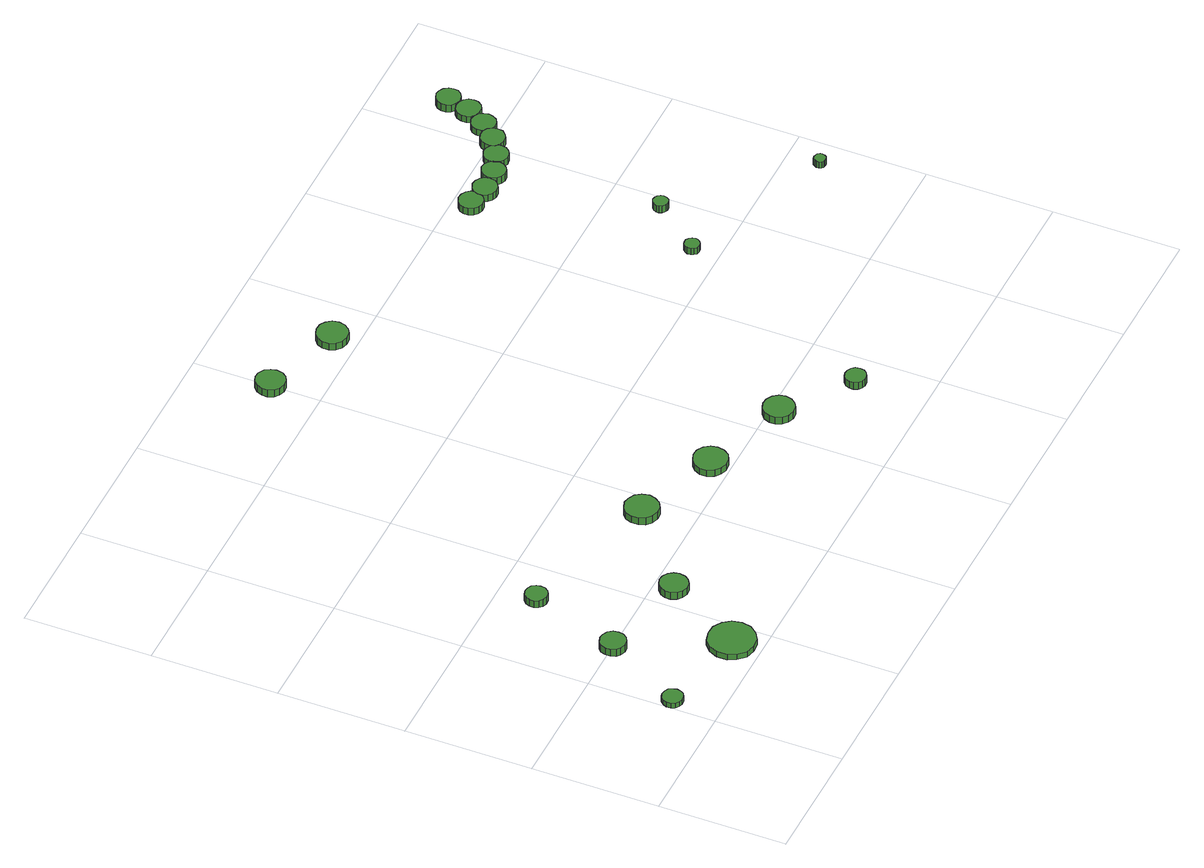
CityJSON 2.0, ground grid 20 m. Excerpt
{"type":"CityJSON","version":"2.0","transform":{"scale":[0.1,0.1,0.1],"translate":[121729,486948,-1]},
"CityObjects":{
"tree1":{"type":"SolitaryVegetationObject","attributes":{"function":"something"},"geometry":[{"type":"MultiSurface","lod":"1","boundaries":[[[0,1,2,3,4,5,6,7,8,9,10,11,12,13,14]],[[15,16,17,18,19,20,21,22,23,24,25,26,27,28,29]],[[0,29,28,1]],[[1,28,27,2]],[[2,27,26,3]],[[3,26,25,4]],[[4,25,24,5]],[[5,24,23,6]],[[6,23,22,7]],[[7,22,21,8]],[[8,21,20,9]],[[9,20,19,10]],[[10,19,18,11]],[[11,18,17,12]],[[12,17,16,13]],[[13,16,15,14]],[[14,15,29,0]]]}]},
"tree2":{"type":"SolitaryVegetationObject","attributes":{"function":"something"},"geometry":[{"type":"MultiSurface","lod":"1","boundaries":[[[30,31,32,33,34,35,36,37,38,39,40,41,42,43,44]],[[45,46,47,48,49,50,51,52,53,54,55,56,57,58,59]],[[30,59,58,31]],[[31,58,57,32]],[[32,57,56,33]],[[33,56,55,34]],[[34,55,54,35]],[[35,54,53,36]],[[36,53,52,37]],[[37,52,51,38]],[[38,51,50,39]],[[39,50,49,40]],[[40,49,48,41]],[[41,48,47,42]],[[42,47,46,43]],[[43,46,45,44]],[[44,45,59,30]]]}]},
"tree3":{"type":"SolitaryVegetationObject","attributes":{"function":"something"},"geometry":[{"type":"MultiSurface","lod":"1","boundaries":[[[60,61,62,63,64,65,66,67,68,69,70,71,72,73,74]],[[75,76,77,78,79,80,81,82,83,84,85,86,87,88,89]],[[60,89,88,61]],[[61,88,87,62]],[[62,87,86,63]],[[63,86,85,64]],[[64,85,84,65]],[[65,84,83,66]],[[66,83,82,67]],[[67,82,81,68]],[[68,81,80,69]],[[69,80,79,70]],[[70,79,78,71]],[[71,78,77,72]],[[72,77,76,73]],[[73,76,75,74]],[[74,75,89,60]]]}]},
"tree4":{"type":"SolitaryVegetationObject","attributes":{"function":"something"},"geometry":[{"type":"MultiSurface","lod":"1","boundaries":[[[90,91,92,93,94,95,96,97,98,99,100,101,102,103,104]],[[105,106,107,108,109,110,111,112,113,114,115,116,117,118,119]],[[90,119,118,91]],[[91,118,117,92]],[[92,117,116,93]],[[93,116,115,94]],[[94,115,114,95]],[[95,114,113,96]],[[96,113,112,97]],[[97,112,111,98]],[[98,111,110,99]],[[99,110,109,100]],[[100,109,108,101]],[[101,108,107,102]],[[102,107,106,103]],[[103,106,105,104]],[[104,105,119,90]]]}]},
"tree5":{"type":"SolitaryVegetationObject","attributes":{"function":"something"},"geometry":[{"type":"MultiSurface","lod":"1","boundaries":[[[120,121,122,123,124,125,126,127,128,129,130,131,132,133,134]],[[135,136,137,138,139,140,141,142,143,144,145,146,147,148,149]],[[120,149,148,121]],[[121,148,147,122]],[[122,147,146,123]],[[123,146,145,124]],[[124,145,144,125]],[[125,144,143,126]],[[126,143,142,127]],[[127,142,141,128]],[[128,141,140,129]],[[129,140,139,130]],[[130,139,138,131]],[[131,138,137,132]],[[132,137,136,133]],[[133,136,135,134]],[[134,135,149,120]]]}]},
"tree6":{"type":"SolitaryVegetationObject","attributes":{"function":"something"},"geometry":[{"type":"MultiSurface","lod":"1","boundaries":[[[150,151,152,153,154,155,156,157,158,159,160,161,162,163,164]],[[165,166,167,168,169,170,171,172,173,174,175,176,177,178,179]],[[150,179,178,151]],[[151,178,177,152]],[[152,177,176,153]],[[153,176,175,154]],[[154,175,174,155]],[[155,174,173,156]],[[156,173,172,157]],[[157,172,171,158]],[[158,171,170,159]],[[159,170,169,160]],[[160,169,168,161]],[[161,168,167,162]],[[162,167,166,163]],[[163,166,165,164]],[[164,165,179,150]]]}]},
"tree7":{"type":"SolitaryVegetationObject","attributes":{"function":"something"},"geometry":[{"type":"MultiSurface","lod":"1","boundaries":[[[180,181,182,183,184,185,186,187,188,189,190,191,192,193,194]],[[195,196,197,198,199,200,201,202,203,204,205,206,207,208,209]],[[180,209,208,181]],[[181,208,207,182]],[[182,207,206,183]],[[183,206,205,184]],[[184,205,204,185]],[[185,204,203,186]],[[186,203,202,187]],[[187,202,201,188]],[[188,201,200,189]],[[189,200,199,190]],[[190,199,198,191]],[[191,198,197,192]],[[192,197,196,193]],[[193,196,195,194]],[[194,195,209,180]]]}]},
"tree8":{"type":"SolitaryVegetationObject","attributes":{"function":"something"},"geometry":[{"type":"MultiSurface","lod":"1","boundaries":[[[210,211,212,213,214,215,216,217,218,219,220,221,222,223,224]],[[225,226,227,228,229,230,231,232,233,234,235,236,237,238,239]],[[210,239,238,211]],[[211,238,237,212]],[[212,237,236,213]],[[213,236,235,214]],[[214,235,234,215]],[[215,234,233,216]],[[216,233,232,217]],[[217,232,231,218]],[[218,231,230,219]],[[219,230,229,220]],[[220,229,228,221]],[[221,228,227,222]],[[222,227,226,223]],[[223,226,225,224]],[[224,225,239,210]]]}]},
"tree9":{"type":"SolitaryVegetationObject","attributes":{"function":"something"},"geometry":[{"type":"MultiSurface","lod":"1","boundaries":[[[240,241,242,243,244,245,246,247,248,249,250,251,252,253,254]],[[255,256,257,258,259,260,261,262,263,264,265,266,267,268,269]],[[240,269,268,241]],[[241,268,267,242]],[[242,267,266,243]],[[243,266,265,244]],[[244,265,264,245]],[[245,264,263,246]],[[246,263,262,247]],[[247,262,261,248]],[[248,261,260,249]],[[249,260,259,250]],[[250,259,258,251]],[[251,258,257,252]],[[252,257,256,253]],[[253,256,255,254]],[[254,255,269,240]]]}]},
"tree10":{"type":"SolitaryVegetationObject","attributes":{"function":"something"},"geometry":[{"type":"MultiSurface","lod":"1","boundaries":[[[270,271,272,273,274,275,276,277,278,279,280,281,282,283,284]],[[285,286,287,288,289,290,291,292,293,294,295,296,297,298,299]],[[270,299,298,271]],[[271,298,297,272]],[[272,297,296,273]],[[273,296,295,274]],[[274,295,294,275]],[[275,294,293,276]],[[276,293,292,277]],[[277,292,291,278]],[[278,291,290,279]],[[279,290,289,280]],[[280,289,288,281]],[[281,288,287,282]],[[282,287,286,283]],[[283,286,285,284]],[[284,285,299,270]]]}]},
"tree11":{"type":"SolitaryVegetationObject","attributes":{"function":"something"},"geometry":[{"type":"MultiSurface","lod":"1","boundaries":[[[300,301,302,303,304,305,306,307,308,309,310,311,312,313,314]],[[315,316,317,318,319,320,321,322,323,324,325,326,327,328,329]],[[300,329,328,301]],[[301,328,327,302]],[[302,327,326,303]],[[303,326,325,304]],[[304,325,324,305]],[[305,324,323,306]],[[306,323,322,307]],[[307,322,321,308]],[[308,321,320,309]],[[309,320,319,310]],[[310,319,318,311]],[[311,318,317,312]],[[312,317,316,313]],[[313,316,315,314]],[[314,315,329,300]]]}]},
"tree12":{"type":"SolitaryVegetationObject","attributes":{"function":"something"},"geometry":[{"type":"MultiSurface","lod":"1","boundaries":[[[330,331,332,333,334,335,336,337,338,339,340,341,342,343,344]],[[345,346,347,348,349,350,351,352,353,354,355,356,357,358,359]],[[330,359,358,331]],[[331,358,357,332]],[[332,357,356,333]],[[333,356,355,334]],[[334,355,354,335]],[[335,354,353,336]],[[336,353,352,337]],[[337,352,351,338]],[[338,351,350,339]],[[339,350,349,340]],[[340,349,348,341]],[[341,348,347,342]],[[342,347,346,343]],[[343,346,345,344]],[[344,345,359,330]]]}]},
"tree13":{"type":"SolitaryVegetationObject","attributes":{"function":"something"},"geometry":[{"type":"MultiSurface","lod":"1","boundaries":[[[360,361,362,363,364,365,366,367,368,369,370,371,372,373,374]],[[375,376,377,378,379,380,381,382,383,384,385,386,387,388,389]],[[360,389,388,361]],[[361,388,387,362]],[[362,387,386,363]],[[363,386,385,364]],[[364,385,384,365]],[[365,384,383,366]],[[366,383,382,367]],[[367,382,381,368]],[[368,381,380,369]],[[369,380,379,370]],[[370,379,378,371]],[[371,378,377,372]],[[372,377,376,373]],[[373,376,375,374]],[[374,375,389,360]]]}]},
"tree14":{"type":"SolitaryVegetationObject","attributes":{"function":"something"},"geometry":[{"type":"MultiSurface","lod":"1","boundaries":[[[390,391,392,393,394,395,396,397,398,399,400,401,402,403,404]],[[405,406,407,408,409,410,411,412,413,414,415,416,417,418,419]],[[390,419,418,391]],[[391,418,417,392]],[[392,417,416,393]],[[393,416,415,394]],[[394,415,414,395]],[[395,414,413,396]],[[396,413,412,397]],[[397,412,411,398]],[[398,411,410,399]],[[399,410,409,400]],[[400,409,408,401]],[[401,408,407,402]],[[402,407,406,403]],[[403,406,405,404]],[[404,405,419,390]]]}]},
"tree15":{"type":"SolitaryVegetationObject","attributes":{"function":"something"},"geometry":[{"type":"MultiSurface","lod":"1","boundaries":[[[420,421,422,423,424,425,426,427,428,429,430,431,432,433,434]],[[435,436,437,438,439,440,441,442,443,444,445,446,447,448,449]],[[420,449,448,421]],[[421,448,447,422]],[[422,447,446,423]],[[423,446,445,424]],[[424,445,444,425]],[[425,444,443,426]],[[426,443,442,427]],[[427,442,441,428]],[[428,441,440,429]],[[429,440,439,430]],[[430,439,438,431]],[[431,438,437,432]],[[432,437,436,433]],[[433,436,435,434]],[[434,435,449,420]]]}]},
"tree16":{"type":"SolitaryVegetationObject","attributes":{"function":"something"},"geometry":[{"type":"MultiSurface","lod":"1","boundaries":[[[450,451,452,453,454,455,456,457,458,459,460,461,462,463,464]],[[465,466,467,468,469,470,471,472,473,474,475,476,477,478,479]],[[450,479,478,451]],[[451,478,477,452]],[[452,477,476,453]],[[453,476,475,454]],[[454,475,474,455]],[[455,474,473,456]],[[456,473,472,457]],[[457,472,471,458]],[[458,471,470,459]],[[459,470,469,460]],[[460,469,468,461]],[[461,468,467,462]],[[462,467,466,463]],[[463,466,465,464]],[[464,465,479,450]]]}]},
"tree17":{"type":"SolitaryVegetationObject","attributes":{"function":"something"},"geometry":[{"type":"MultiSurface","lod":"1","boundaries":[[[480,481,482,483,484,485,486,487,488,489,490,491,492,493,494]],[[495,496,497,498,499,500,501,502,503,504,505,506,507,508,509]],[[480,509,508,481]],[[481,508,507,482]],[[482,507,506,483]],[[483,506,505,484]],[[484,505,504,485]],[[485,504,503,486]],[[486,503,502,487]],[[487,502,501,488]],[[488,501,500,489]],[[489,500,499,490]],[[490,499,498,491]],[[491,498,497,492]],[[492,497,496,493]],[[493,496,495,494]],[[494,495,509,480]]]}]},
"tree18":{"type":"SolitaryVegetationObject","attributes":{"function":"something"},"geometry":[{"type":"MultiSurface","lod":"1","boundaries":[[[510,511,512,513,514,515,516,517,518,519,520,521,522,523,524]],[[525,526,527,528,529,530,531,532,533,534,535,536,537,538,539]],[[510,539,538,511]],[[511,538,537,512]],[[512,537,536,513]],[[513,536,535,514]],[[514,535,534,515]],[[515,534,533,516]],[[516,533,532,517]],[[517,532,531,518]],[[518,531,530,519]],[[519,530,529,520]],[[520,529,528,521]],[[521,528,527,522]],[[522,527,526,523]],[[523,526,525,524]],[[524,525,539,510]]]}]},
"tree19":{"type":"SolitaryVegetationObject","attributes":{"function":"something"},"geometry":[{"type":"MultiSurface","lod":"1","boundaries":[[[540,541,542,543,544,545,546,547,548,549,550,551,552,553,554]],[[555,556,557,558,559,560,561,562,563,564,565,566,567,568,569]],[[540,569,568,541]],[[541,568,567,542]],[[542,567,566,543]],[[543,566,565,544]],[[544,565,564,545]],[[545,564,563,546]],[[546,563,562,547]],[[547,562,561,548]],[[548,561,560,549]],[[549,560,559,550]],[[550,559,558,551]],[[551,558,557,552]],[[552,557,556,553]],[[553,556,555,554]],[[554,555,569,540]]]}]},
"tree20":{"type":"SolitaryVegetationObject","attributes":{"function":"something"},"geometry":[{"type":"MultiSurface","lod":"1","boundaries":[[[570,571,572,573,574,575,576,577,578,579,580,581,582,583,584]],[[585,586,587,588,589,590,591,592,593,594,595,596,597,598,599]],[[570,599,598,571]],[[571,598,597,572]],[[572,597,596,573]],[[573,596,595,574]],[[574,595,594,575]],[[575,594,593,576]],[[576,593,592,577]],[[577,592,591,578]],[[578,591,590,579]],[[579,590,589,580]],[[580,589,588,581]],[[581,588,587,582]],[[582,587,586,583]],[[583,586,585,584]],[[584,585,599,570]]]}]},
"tree21":{"type":"SolitaryVegetationObject","attributes":{"function":"something"},"geometry":[{"type":"MultiSurface","lod":"1","boundaries":[[[600,601,602,603,604,605,606,607,608,609,610,611,612,613,614]],[[615,616,617,618,619,620,621,622,623,624,625,626,627,628,629]],[[600,629,628,601]],[[601,628,627,602]],[[602,627,626,603]],[[603,626,625,604]],[[604,625,624,605]],[[605,624,623,606]],[[606,623,622,607]],[[607,622,621,608]],[[608,621,620,609]],[[609,620,619,610]],[[610,619,618,611]],[[611,618,617,612]],[[612,617,616,613]],[[613,616,615,614]],[[614,615,629,600]]]}]},
"tree22":{"type":"SolitaryVegetationObject","attributes":{"function":"something"},"geometry":[{"type":"MultiSurface","lod":"1","boundaries":[[[630,631,632,633,634,635,636,637,638,639,640,641,642,643,644]],[[645,646,647,648,649,650,651,652,653,654,655,656,657,658,659]],[[630,659,658,631]],[[631,658,657,632]],[[632,657,656,633]],[[633,656,655,634]],[[634,655,654,635]],[[635,654,653,636]],[[636,653,652,637]],[[637,652,651,638]],[[638,651,650,639]],[[639,650,649,640]],[[640,649,648,641]],[[641,648,647,642]],[[642,647,646,643]],[[643,646,645,644]],[[644,645,659,630]]]}]}
},
"vertices":[
[32,74,15],[30,80,15],[27,86,15],[21,89,15],[14,90,15],[8,88,15],[3,83,15],[0,77,15],[0,70,15],[3,64,15],[8,60,15],[14,58,15],[21,59,15],[27,62,15],[30,67,15],[30,67,6],[27,62,6],[21,59,6],[14,58,6],[8,60,6],[3,64,6],[0,70,6],[0,77,6],[3,83,6],[8,88,6],[14,90,6],[21,89,6],[27,86,6],[30,80,6],[32,74,6],
[106,199,19],[105,207,19],[100,214,19],[92,218,19],[84,219,19],[76,216,19],[70,211,19],[67,203,19],[67,195,19],[70,187,19],[76,182,19],[84,179,19],[92,180,19],[100,184,19],[105,191,19],[105,191,6],[100,184,6],[92,180,6],[84,179,6],[76,182,6],[70,187,6],[67,195,6],[67,203,6],[70,211,6],[76,216,6],[84,219,6],[92,218,6],[100,214,6],[105,207,6],[106,199,6],
[200,46,16],[197,61,16],[188,73,16],[175,81,16],[160,82,16],[145,78,16],[134,68,16],[128,54,16],[128,38,16],[134,25,16],[145,14,16],[160,10,16],[175,11,16],[188,19,16],[197,31,16],[197,31,6],[188,19,6],[175,11,6],[160,10,6],[145,14,6],[134,25,6],[128,38,6],[128,54,6],[134,68,6],[145,78,6],[160,82,6],[175,81,6],[188,73,6],[197,61,6],[200,46,6],
[148,340,22],[147,347,22],[143,353,22],[137,356,22],[130,357,22],[123,355,22],[118,350,22],[115,344,22],[115,337,22],[118,330,22],[123,325,22],[130,323,22],[137,324,22],[143,327,22],[147,333,22],[147,333,9],[143,327,9],[137,324,9],[130,323,9],[123,325,9],[118,330,9],[115,337,9],[115,344,9],[118,350,9],[123,355,9],[130,357,9],[137,356,9],[143,353,9],[147,347,9],[148,340,9],
[256,169,20],[254,178,20],[249,185,20],[241,190,20],[232,191,20],[224,188,20],[217,182,20],[213,174,20],[213,165,20],[217,156,20],[224,150,20],[232,147,20],[241,148,20],[249,153,20],[254,160,20],[254,160,7],[249,153,7],[241,148,7],[232,147,7],[224,150,7],[217,156,7],[213,165,7],[213,174,7],[217,182,7],[224,188,7],[232,191,7],[241,190,7],[249,185,7],[254,178,7],[256,169,7],
[394,278,19],[391,289,19],[385,298,19],[375,303,19],[365,305,19],[354,301,19],[346,294,19],[342,284,19],[342,273,19],[346,263,19],[354,256,19],[365,252,19],[375,253,19],[385,259,19],[391,268,19],[391,268,6],[385,259,6],[375,253,6],[365,252,6],[354,256,6],[346,263,6],[342,273,6],[342,284,6],[346,294,6],[354,301,6],[365,305,6],[375,303,6],[385,298,6],[391,289,6],[394,278,6],
[530,231,17],[528,241,17],[522,250,17],[512,256,17],[501,257,17],[491,253,17],[483,246,17],[478,236,17],[478,225,17],[483,215,17],[491,208,17],[501,205,17],[512,206,17],[522,211,17],[528,220,17],[528,220,5],[522,211,5],[512,206,5],[501,205,5],[491,208,5],[483,215,5],[478,225,5],[478,236,5],[483,246,5],[491,253,5],[501,257,5],[512,256,5],[522,250,5],[528,241,5],[530,231,5],
[418,876,23],[416,885,23],[411,893,23],[402,898,23],[393,899,23],[384,896,23],[377,889,23],[373,880,23],[373,871,23],[377,862,23],[384,856,23],[393,853,23],[402,854,23],[411,859,23],[416,866,23],[416,866,10],[411,859,10],[402,854,10],[393,853,10],[384,856,10],[377,862,10],[373,871,10],[373,880,10],[377,889,10],[384,896,10],[393,899,10],[402,898,10],[411,893,10],[416,885,10],[418,876,10],
[668,185,19],[666,195,19],[660,203,19],[651,208,19],[641,209,19],[632,206,19],[624,199,19],[620,190,19],[620,180,19],[624,171,19],[632,164,19],[641,161,19],[651,162,19],[660,167,19],[666,175,19],[666,175,6],[660,167,6],[651,162,6],[641,161,6],[632,164,6],[624,171,6],[620,180,6],[620,190,6],[624,199,6],[632,206,6],[641,209,6],[651,208,6],[660,203,6],[666,195,6],[668,185,6],
[549,836,23],[547,846,23],[541,854,23],[533,859,23],[522,860,23],[513,857,23],[505,850,23],[501,841,23],[501,831,23],[505,822,23],[513,815,23],[522,812,23],[533,813,23],[541,818,23],[547,826,23],[547,826,10],[541,818,10],[533,813,10],[522,812,10],[513,815,10],[505,822,10],[501,831,10],[501,841,10],[505,850,10],[513,857,10],[522,860,10],[533,859,10],[541,854,10],[547,846,10],[549,836,10],
[763,110,22],[762,117,22],[758,122,22],[752,125,22],[745,126,22],[739,124,22],[734,120,22],[731,113,22],[731,107,22],[734,100,22],[739,96,22],[745,94,22],[752,95,22],[758,98,22],[762,103,22],[762,103,9],[758,98,9],[752,95,9],[745,94,9],[739,96,9],[734,100,9],[731,107,9],[731,113,9],[734,120,9],[739,124,9],[745,126,9],[752,125,9],[758,122,9],[762,117,9],[763,110,9],
[923,440,22],[922,445,22],[919,449,22],[915,452,22],[910,452,22],[905,451,22],[902,447,22],[900,443,22],[900,438,22],[902,434,22],[905,430,22],[910,429,22],[915,429,22],[919,432,22],[922,436,22],[922,436,10],[919,432,10],[915,429,10],[910,429,10],[905,430,10],[902,434,10],[900,438,10],[900,443,10],[902,447,10],[905,451,10],[910,452,10],[915,452,10],[919,449,10],[922,445,10],[923,440,10],
[883,768,25],[882,776,25],[877,782,25],[870,786,25],[862,787,25],[855,784,25],[849,779,25],[846,772,25],[846,764,25],[849,757,25],[855,752,25],[862,749,25],[870,750,25],[877,754,25],[882,760,25],[882,760,12],[877,754,12],[870,750,12],[862,749,12],[855,752,12],[849,757,12],[846,764,12],[846,772,12],[849,779,12],[855,784,12],[862,787,12],[870,786,12],[877,782,12],[882,776,12],[883,768,12],
[917,761,26],[916,769,26],[911,775,26],[904,779,26],[896,780,26],[889,777,26],[883,772,26],[880,765,26],[880,757,26],[883,750,26],[889,745,26],[896,742,26],[904,743,26],[911,747,26],[916,753,26],[916,753,13],[911,747,13],[904,743,13],[896,742,13],[889,745,13],[883,750,13],[880,757,13],[880,765,13],[883,772,13],[889,777,13],[896,780,13],[904,779,13],[911,775,13],[916,769,13],[917,761,13],
[986,518,24],[985,523,24],[982,527,24],[978,529,24],[973,530,24],[969,528,24],[965,525,24],[963,520,24],[963,516,24],[965,511,24],[969,508,24],[973,506,24],[978,507,24],[982,509,24],[985,513,24],[985,513,11],[982,509,11],[978,507,11],[973,506,11],[969,508,11],[965,511,11],[963,516,11],[963,520,11],[965,525,11],[969,528,11],[973,530,11],[978,529,11],[982,527,11],[985,523,11],[986,518,11],
[955,764,26],[953,772,26],[948,778,26],[942,782,26],[934,783,26],[927,780,26],[921,775,26],[918,768,26],[918,760,26],[921,753,26],[927,748,26],[934,745,26],[942,746,26],[948,750,26],[953,756,26],[953,756,13],[948,750,13],[942,746,13],[934,745,13],[927,748,13],[921,753,13],[918,760,13],[918,768,13],[921,775,13],[927,780,13],[934,783,13],[942,782,13],[948,778,13],[953,772,13],[955,764,13],
[988,775,26],[987,783,26],[982,789,26],[975,793,26],[967,794,26],[960,791,26],[954,786,26],[951,779,26],[951,771,26],[954,764,26],[960,759,26],[967,756,26],[975,757,26],[982,761,26],[987,767,26],[987,767,14],[982,761,14],[975,757,14],[967,756,14],[960,759,14],[954,764,14],[951,771,14],[951,779,14],[954,786,14],[960,791,14],[967,794,14],[975,793,14],[982,789,14],[987,783,14],[988,775,14],
[1143,338,42],[1142,341,42],[1140,345,42],[1137,346,42],[1133,347,42],[1129,346,42],[1127,343,42],[1125,340,42],[1125,336,42],[1127,332,42],[1129,330,42],[1133,329,42],[1137,329,42],[1140,331,42],[1142,334,42],[1142,334,30],[1140,331,30],[1137,329,30],[1133,329,30],[1129,330,30],[1127,332,30],[1125,336,30],[1125,340,30],[1127,343,30],[1129,346,30],[1133,347,30],[1137,346,30],[1140,345,30],[1142,341,30],[1143,338,30],
[1018,794,27],[1017,801,27],[1012,808,27],[1005,812,27],[997,812,27],[990,810,27],[984,805,27],[981,798,27],[981,790,27],[984,783,27],[990,777,27],[997,775,27],[1005,776,27],[1012,780,27],[1017,786,27],[1017,786,14],[1012,780,14],[1005,776,14],[997,775,14],[990,777,14],[984,783,14],[981,790,14],[981,798,14],[984,805,14],[990,810,14],[997,812,14],[1005,812,14],[1012,808,14],[1017,801,14],[1018,794,14],
[1043,819,26],[1041,827,26],[1037,833,26],[1030,837,26],[1022,838,26],[1015,835,26],[1009,830,26],[1006,823,26],[1006,815,26],[1009,808,26],[1015,803,26],[1022,800,26],[1030,801,26],[1037,805,26],[1041,812,26],[1041,812,14],[1037,805,14],[1030,801,14],[1022,800,14],[1015,803,14],[1009,808,14],[1006,815,14],[1006,823,14],[1009,830,14],[1015,835,14],[1022,838,14],[1030,837,14],[1037,833,14],[1041,827,14],[1043,819,14],
[1062,851,26],[1061,859,26],[1056,865,26],[1049,869,26],[1041,870,26],[1034,868,26],[1028,862,26],[1025,855,26],[1025,847,26],[1028,840,26],[1034,835,26],[1041,833,26],[1049,833,26],[1056,837,26],[1061,844,26],[1061,844,14],[1056,837,14],[1049,833,14],[1041,833,14],[1034,835,14],[1028,840,14],[1025,847,14],[1025,855,14],[1028,862,14],[1034,868,14],[1041,870,14],[1049,869,14],[1056,865,14],[1061,859,14],[1062,851,14],
[1071,887,27],[1070,894,27],[1065,901,27],[1058,905,27],[1051,906,27],[1043,903,27],[1037,898,27],[1034,891,27],[1034,883,27],[1037,876,27],[1043,871,27],[1051,868,27],[1058,869,27],[1065,873,27],[1070,879,27],[1070,879,14],[1065,873,14],[1058,869,14],[1051,868,14],[1043,871,14],[1037,876,14],[1034,883,14],[1034,891,14],[1037,898,14],[1043,903,14],[1051,906,14],[1058,905,14],[1065,901,14],[1070,894,14],[1071,887,14]
]}
